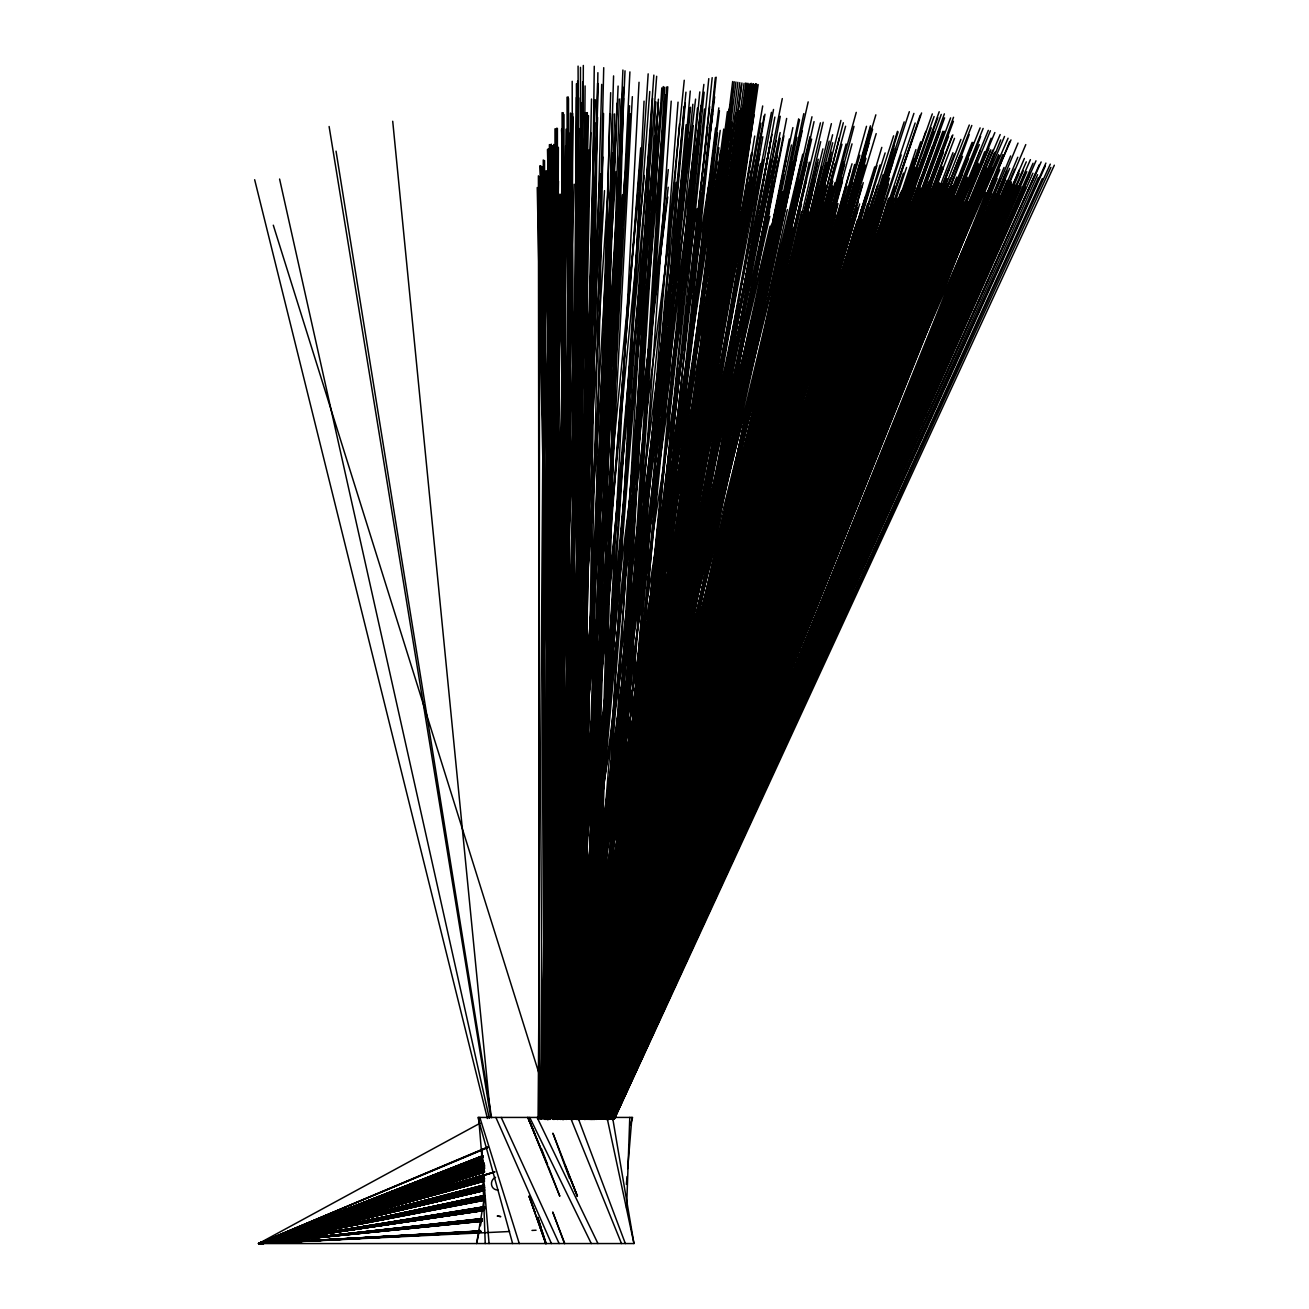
<?xml version="1.0" encoding="UTF-8"?>
<svg xmlns="http://www.w3.org/2000/svg" width="1309" height="1309" viewBox="0 0 1309 1309"><rect width="100%" height="100%" fill="white"/><g stroke="black" fill="none" stroke-linecap="round" stroke-linejoin="round"><path stroke-width="1.5" d="M538.719 1118.868L539.733 176.617M550.925 1118.099L551.253 144.154M555.441 191.899L554.918 1118.982L539.946 188.071M555.736 1118.671L556.587 128.413M557.078 1118.655L557.405 128.38M562.821 112.656L561.676 1119.228L571.837 113.588M586.334 1119.228L587.316 112.623M554.607 1119.015L555.949 192.112M554.296 1118.802L556.554 192.374M575.404 1118.328L577.596 81.142M583.83 1119.228L586.17 112.639M585.336 1119.228L586.956 112.623M540.764 1118.802L545.182 178.04M545.248 1117.542L548.209 160.091M545.395 1117.526L549.633 162.021M546.835 1119.408L550.958 162.463M549.78 1117.935L553.723 144.465M551.269 1118.099L555.131 146.313M554.002 1118.835L557.176 192.668M557.814 192.996L553.707 1118.868L543.464 188.987M562.854 131.342L558.223 1118.59L590.735 132.634M579.838 1118.9L583.323 65.45M580.672 1119.244L585.123 112.689M547.833 1119.49L553.511 163.216M552.234 1117.984L557.618 147.017M553.609 1118.917L558.387 147.442M538.097 1118.851L544.757 176.47M553.118 1118.966L559.892 194.125M570.495 113.049L563.623 1119.146L562.755 112.639M569.464 1117.69L576.893 97.308M552.529 1118.819L560.612 194.55M566.044 129.182L556.963 1118.573L555.9 129.166M568.99 133.207L560.023 1118.573L780.982 227.439M588.477 115.585L563.165 1119.162L572.72 113.408M807.702 217.801L564.392 1119.228L572.867 116.861M568.139 1117.69L576.402 97.471M574.127 1118.279L582.685 81.665M575.633 1118.295L585.107 85.936M578.725 97.88L567.484 1117.722L594.695 100.139M571.738 1117.739L581.883 102.593M580.869 1118.884L594.27 66.268M565.684 145.692L551.645 1118.05L550.205 144.759M597.886 72.682L583.307 1118.884L744.494 118.726M541.451 1118.835L555.867 180.364M547.227 1119.457L562.134 164.901M571.886 130.278L556.063 1118.655L554.983 128.822M540.715 1118.999L556.849 177.746M543.071 1118.933L558.485 181.198M554.231 1118.115L571.706 150.42M544.282 1118.819L562.461 182.262M544.806 1119.424L563.377 162.561M548.373 1119.555L566.028 165.899M549.829 1119.424L567.664 166.652M584.828 1119.162L603.547 113.474M591.521 99.026L569.546 1117.771L837.155 205.578M597.575 83.187L575.126 1118.328L618.11 86.067M603.727 67.692L579.527 1118.9L653.862 75.104M586.645 1119.179L609.749 113.752M573.817 1118.344L597.968 83.629M587.79 1119.179L612.596 113.85M581.523 153.055L556.423 1117.984L759.564 225.05M560.383 1118.655L584.779 136.512M595.17 99.729L568.957 1117.706L568.515 98.404M571.215 1117.706L597.231 105.685M839.364 137.821L588.526 1119.277L614.543 113.916M594.891 122.653L567.566 1119.228L616.277 126.449M601.698 84.398L573.178 1118.311L731.502 122.293M589.034 1117.771L619.272 99.009M592.126 1117.755L621.333 98.617M593.615 1117.739L622.757 98.502M623.526 98.404L594.581 1117.739L910.933 230.171M578.627 1118.311L610.681 92.677M582.456 1118.9L613.577 75.906M544.168 1119.048L574.193 184.225M545.526 1118.95L579.265 185.469M547.882 1117.608L581.523 164.77M562.379 1119.277L597.591 117.434M626.586 1208.076L629.776 1117.428M547.178 1119.08L582.57 186.647M551.269 1117.542L586.268 170.317M551.793 1118.066L589.001 149.897M622.904 70.015L580.378 1118.9L942.071 166.456M579.069 1118.884L625.015 70.833M541.893 1119.146L584.927 183.031M557.536 1118.148L602.762 156.998M569.186 1117.771L617.095 103.133M622.92 87.081L574.536 1118.328L649.771 91.483M553.92 1119.522L600.062 173.704M573.277 1118.344L623.689 87.818M629.907 71.897L578.398 1118.9L901.754 190.574M602.811 1118.9L652.586 98.306M916.905 223.806L593.059 1117.804L644.061 101.169M564.506 1118.737L614.805 143.695M632.345 96.67L578.267 1118.361L783.682 174.048M584.763 1118.9L639.037 82.271M574.815 1117.788L630.087 113.687M594.908 1117.804L652.177 101.775M601.911 1118.917L658.411 99.189M564.572 1119.228L622.135 120.739M549.256 1119.08L604.513 190.639M948.109 238.778L596.053 1117.69L655.907 101.971M555.032 1118.148L612.923 152.973M568.466 1117.788L629.58 105.751M596.708 1117.804L658.394 102.102M596.806 1118.344L661.798 87.916M599.817 1118.393L664.694 87.212M601.027 1118.933L664.759 100.171M558.632 1118.802L621.35 138.41M601.24 1118.377L666.69 86.999M667.77 86.836L602.173 1118.377L699.791 91.925M648.168 73.86L580.132 1118.933L583.798 1117.428M545.575 1119.277L608.292 186.271M600.177 1118.917L671.222 101.137M549.485 1117.673L616.114 171.512M555.867 1117.706L624.72 177.926M622.462 194.779L552.676 1119.326L733.547 219.634M920.881 188.185L578.169 1119.064L656.66 76.282M565.324 1118.9L640.706 147.884M584.207 1118.933L663.27 86.558M599.342 1118.933L678.046 102.135M660.963 103.575L580.934 1118.393L952.952 152.695M562.723 1118.344L639.986 165.376M602.271 1118.933L684.034 106.487M575.109 1117.902L657.036 118.252M597.395 1118.393L679.502 124.011M626.389 1184.432L627.027 1176.546M627.682 1168.659L631.92 1117.428M571.984 1119.375L655.416 135.465M598.54 1118.933L685.261 103.166M570.479 1117.87L657.903 109.694M600.553 1118.442L690.268 91.057M601.387 1118.933L690.497 107.256M573.784 1118.426L665.823 94.87M561.79 1118.933L649.837 142.206M596.691 1118.41L686.112 124.764M564.964 1119.408L659.098 127.922M597.771 1118.95L692.854 104.262M553.314 1117.87L644.323 175.504M600.536 1118.95L697.468 108.123M547.506 1119.555L638.596 192.636M586.203 1118.95L685.949 92.17M596.004 1118.442L693.23 125.615M603.22 1118.475L704.144 92.186M555.229 1117.542L648.364 198.935M556.685 1118.508L652.864 160.974M583.045 1117.428L579.265 1118.9L684.247 80.274M603.547 1118.966L708.791 78.638M606.427 1118.95L712.178 77.656M910.066 274.497L597.002 1119.064L701.019 105.407M607.801 1118.95L715.336 77.542M608.669 1118.982L716.154 77.198M599.718 1118.966L704.487 108.958M595.35 1118.459L700.397 126.433M689.859 108.32L580.967 1118.475L943.527 152.237M564.228 1118.541L668.294 169.597M688.059 125.5L578.185 1118.033L885.129 152.94M598.917 1118.982L711.785 109.809M596.315 1118.982L709.723 106.634M562.216 1118.262L668.195 187.252M943.151 224.968L594.728 1118.655L707.825 127.284M572.933 1119.539L686.112 140.276M575.371 1118.491L695.603 99.108M685.049 157.685L570.544 1119.179L716.727 179.889M598.148 1118.982L719.426 110.692M578.169 1118.982L703.882 84.414M595.628 1118.999L718.837 107.894M597.64 1118.541L717.528 132.88M732.664 81.534L606.705 1118.982L734.218 81.763M715.614 128.167L594.139 1118.508L945.229 217.179M568.024 1117.624L690.187 132.127M713.503 150.617L593.419 1118.066L923.385 223.119M748.846 84.218L606.934 1119.015L735.936 82.009M551.973 1117.788L667.737 196.923M585.81 1118.999L714.665 96.801M746.425 83.776L606.901 1119.015L737.851 82.32M744.085 83.367L606.869 1118.999L739.798 82.631M555.131 1118.377L676.295 182.393M560.35 1118.72L684.705 165.539M700.168 118.072L570.675 1118.066L553.2 145.806M583.159 1118.573L712.701 113.965M596.953 1118.557L724.482 133.469M597.395 1118.999L727.411 111.625M606.836 1118.999L741.908 82.991M592.912 1118.099L720.572 151.19M940.107 215.151L593.631 1118.622L723.73 129.084M728.868 109.285L594.973 1118.999L830.348 215.772M604.005 1119.015L741.516 84.692M754.851 84.48L608.325 1119.015L745.901 82.892M563.246 1119.293L693.917 151.239M752.642 84.071L608.309 1119.015L747.881 83.236M608.276 1118.999L750.172 83.629M751.202 83.301L609.143 1119.031L753.444 83.694M596.299 1118.573L731.878 134.123M735.854 112.607L596.675 1119.015L930.257 250.919M592.421 1118.213L728.115 151.828M606.967 1119.015L751.186 84.66M587.545 1119.031L732.287 101.448M797.868 186.042L593.157 1118.59L732.336 130.049M755.62 84.087L609.209 1119.048L756.7 84.267M755.931 83.809L609.732 1119.031L758.189 84.545M564.244 1118.459L696.633 191.147M578.889 1118.164L720.245 130.409M926.15 244.341L594.45 1118.933L739.749 110.774M576.696 1117.837L718.919 147.77M595.677 1118.655L739.258 134.745M562.837 1118.262L696.993 208.933M591.979 1118.246L735.609 152.417M595.988 1119.031L744.805 113.638M553.494 1118.23L691.643 202.535M579.265 1119.048L733.024 88.57M741.434 131.08L592.552 1118.655L935.346 169.385M572.148 1119.522L717.316 162.349M746.834 135.383L595.071 1118.671L876.621 235.342M916.905 224.264L591.603 1118.41L743.332 153.038M751.759 112.41L593.779 1119.064L879.108 252.752M595.317 1119.064L754.049 114.685M559.172 1118.884L708.398 187.138M592.093 1118.688L750.826 132.127M561.872 1119.195L717.528 172.804M754.72 136.038L594.499 1118.688L948.011 221.385M575.126 1118.704L742.023 108.434M581.311 1118.328L742.956 136.038M591.161 1118.393L751.333 153.693M566.797 1117.624L727.395 156.033M594.564 1118.393L756.357 159.633M594.695 1119.08L764.112 115.846M764.98 114.21L593.239 1119.097L838.938 211.453M569.17 1118.099L737.163 141.912M591.128 1118.05L752.79 177.549M879.419 226.833L591.652 1118.753L761.036 133.273M762.82 136.725L593.959 1118.77L873.937 253.488M587.266 1119.097L762.689 105.964M565.128 1118.671L723.648 212.254M585.205 1118.786L760.938 123.226M759.564 154.347L590.801 1118.426L913.469 164.427M594.073 1118.41L763.409 159.96M759.956 177.844L590.784 1118.197L888.467 184.078M557.847 1118.786L722.486 207.166M578.054 1118.115L752.331 152.466M593.452 1118.786L771.328 137.445M594.09 1119.097L774.863 117.074M588.739 1119.113L773.521 109.465M560.367 1119.26L731.518 192.783M576.467 1117.919L751.415 169.941M590.506 1118.459L768.219 155.067M771.95 134.516L591.308 1118.819L902.228 203.942M593.615 1118.524L770.854 160.336M572.851 1117.657L748.175 184.045M767.499 178.204L590.506 1118.213L893.932 145.61M592.764 1119.13L780.262 116.305M550.713 1119.146L722.437 218.259M780.246 138.214L592.977 1118.868L938.078 199.982M571.346 1119.359L747.93 201.684M576.86 1118.884L771.426 112.329M593.173 1118.541L778.184 160.68M593.533 1119.146L786.66 118.448M777.251 155.82L590.212 1118.59L801.517 204.057M565.832 1117.804L750.81 177.713M590.212 1118.361L774.961 178.515M783.911 135.874L591.014 1118.868L594.973 1117.428M582.161 1118.622L776.041 140.619M558.747 1119.342L739.781 211.813M782.291 98.584L578.414 1119.146L909.035 193.83M567.991 1118.197L760.447 163.527M774.863 158.045L580.64 1118.459L937.669 150.24M789.36 138.983L592.535 1118.9L826.421 217.621M785.678 161.023L592.748 1118.639L925.758 228.241M571.82 1118.377L769.937 146.575M786.513 156.573L589.966 1118.72L796.412 157.391M589.983 1118.377L782.569 178.842M592.339 1119.179L798.67 118.824M799.488 119.921L593.026 1119.179L944.934 186.156M585.516 1118.982L792.878 127.611M780.148 132.585L573.637 1118.72L873.43 196.906M590.752 1118.966L796.903 137.347M793.319 161.383L592.355 1118.753L899.954 207.64M555.114 1117.739L745.312 221.123M926.134 186.287L592.093 1118.95L799.128 139.818M479.552 1229.756L476.607 1243.55L484.297 1198.226L258.691 1243.55L480.027 1123.253M480.403 1225.813L481.237 1221.87M584.027 1118.737L791.47 145.004M586.056 1117.69L780.524 208.671M588.526 1119.195L803.808 113.638M790.325 179.169L589.77 1118.524L798.277 179.529M564.686 1117.968L763.458 197.561M586.972 1119.015L802.172 130.982M801.173 161.76L592.012 1118.77L595.677 1117.428M566.732 1118.328L772.964 183.325M587.397 1117.788L787.347 209.555M811.973 116.779L589.835 1119.244L829.906 204.024M574.046 1118.131L776.532 205.055M577.302 1118.344L783.077 191.621M590.506 1118.557L794.694 204.089M809.518 140.718L591.75 1119.064L931.713 183.849M814.051 121.606L592.552 1119.228L940.647 184.258M557.258 1117.951L757.96 222.775M579.592 1119.228L808.177 101.889M573.522 1117.935L776.482 222.743M588.755 1117.919L794.53 210.536M806.949 158.291L589.639 1118.884L593.73 1117.428M590.572 1119.08L811.645 139.049M591.684 1118.884L809.306 162.169M804.61 186.042L592.797 1118.704L939.895 171.299M563.312 1118.131L769.807 216.329M769.577 210.962L559.303 1118.344L771.525 224.575M589.426 1118.819L806.54 179.906M939.126 182.344L592.044 1119.179L823.165 122.244M565.373 1118.246L779.215 202.061M570.953 1118.704L792.714 168.223M590.015 1118.279L801.533 211.502M582.014 1118.819L806.998 162.054M820.694 141.699L591.455 1119.097L912.537 203.942M596.429 1117.428L592.617 1118.851L811.711 186.107M817.716 162.578L591.39 1118.982L927.067 181.967M558.158 1118.377L770.036 226.212M572.622 1118.835L802.761 154.167M575.551 1118.982L809.944 136.741M589.541 1119.015L818.272 159.273M590.179 1118.704L808.733 204.089M563.59 1118.311L779.935 219.83M581.081 1118.802L806.115 179.562M815.065 180.315L589.345 1118.851L593.173 1117.428M591.308 1118.393L808.586 212.483M592.175 1119.277L831.379 123.651M561.005 1118.459L780.066 212.107M590.49 1119.195L829.17 141.11M592.192 1118.966L818.583 186.107M576.844 1119.179L820.448 122.85M584.878 1119.08L822.919 148.882M846.121 143.974L590.997 1119.277L826.208 162.987M590.032 1118.868L815.703 204.057M591.193 1119.179L832.688 142.763M815.736 213.531L592.584 1118.524L887.862 208.54M583.912 1119.08L821.807 166.374M587.283 1119.244L832.622 134.762M570.004 1118.917L804.021 187.907M589.263 1118.999L823.688 180.691M589.525 1119.162L830.413 160.32M591.913 1119.08L825.554 186.123M561.806 1118.671L786.611 226.653M562.69 1118.819L791.012 213.351M575.796 1118.737L800.813 225.197M579.38 1118.835L812.005 194.845M840.918 120.412L589.655 1119.31L844.534 203.991M586.268 1119.146L831.297 152.22M589.917 1119.015L822.772 204.04M590.784 1119.326L843.323 122.751M591.406 1118.688L820.318 216.852M593.844 1118.655L822.952 214.611M571.575 1119.13L813.936 173.802M578.938 1118.933L811.596 212.451M590.899 1119.211L835.207 163.445M591.668 1119.211L832.589 186.14M562.019 1118.933L792.616 228.797M899.758 210.733L589.246 1119.228L832.819 181.133M594.319 1118.95L832.049 202.83M564.392 1119.162L802.662 214.709M568.875 1119.13L808.7 206.446M844.01 161.531L589.59 1119.293L837.138 204.008M854.008 126.4L591.897 1119.375L904.241 224.952M832.786 218.488L593.811 1119.113L936.54 231.628M595.333 1119.244L838.038 203.599M574.782 1119.31L831.657 158.291M920.456 196.137L590.735 1119.326L844.665 163.936M839.724 186.14L591.439 1119.326L930.192 196.154M807.8 223.986L567.337 1119.31L815.442 227.128M570.429 1119.31L818.501 192.292M870.436 125.828L590.621 1119.424L852.028 143.875M837.924 216.999L596.282 1119.179L935.984 248.481M563.983 1119.359L804.904 230.269M578.103 1119.342L845.598 126.22M582.718 1119.342L835.011 182.671M589.263 1119.293L842.407 181.607M594.99 1119.228L838.856 219.307M596.397 1119.342L844.305 204.449M575.911 1119.408L841.982 144.317M568.99 1119.277L817.487 209.8M582.374 1119.326L834.34 200.244M847.021 186.156L591.243 1119.457L836.058 229.582M630.431 1125.315L632.591 1117.428L477.981 1117.428L512.621 1243.55M566.355 1119.473L818.158 203.86M578.922 1119.391L856.25 112.378M845.401 218.259L597.493 1119.326L850.277 205.268M590.588 1119.44L854.679 164.459M866.509 126.302L591.095 1119.391L925.136 197.986M592.977 1119.408L845.009 211.109M844.959 220.174L596.609 1117.591L940.533 245.797M565.963 1117.624L817.045 218.652M585.139 1119.506L850.523 169.401M581.491 1117.624L835.6 214.627M589.868 1117.591L852.552 182.131M591.635 1119.424L870.485 127.938M587.037 1119.457L859.8 155.28M859.866 162.987L589.786 1119.457L868.931 143.303M591.652 1117.608L854.515 186.189M872.596 129.313L592.143 1119.44L924.759 203.959M597.738 1117.706L851.03 221.057M856.282 206.118L598.884 1117.755L857.084 221.974M599.211 1117.771L853.223 219.634M566.633 1117.837L818.42 231.971M568.27 1117.575L827.501 204.695M574.618 1117.608L841.802 177.811M584.73 1119.522L849.639 186.958M588.837 1119.473L867.229 140.865M593.337 1117.575L851.357 210.814M835.257 232.249L581.507 1117.87L954.506 138.345M590.31 1117.657L852.143 204.008M826.715 219.552L567.484 1117.935L548.667 149.062M828.515 217.883L568.63 1117.755L568.122 96.85M587.07 1117.624L858.72 172.804M588.739 1117.641L865.953 158.373M591.095 1117.591L865.265 165.016M591.75 1117.821L848.641 228.846M599.866 1117.853L862.255 206.986M575.715 1117.673L852.028 163.805M893.982 147.982L591.521 1117.739L861.927 186.173M600.438 1117.951L861.257 221.139M568.106 1117.919L826.552 232.609M590.032 1117.755L863.269 182.671M593.092 1117.853L857.444 210.454M599.866 1118.181L863.236 222.972M600.798 1117.951L868.211 207.902M573.784 1117.886L845.319 196.186M579.658 1119.473L875.852 114.832M590.359 1117.804L859.653 203.975M854.81 228.47L591.701 1117.968L915.924 149.586M577.94 1117.69L865.691 147.541M592.928 1117.984L863.482 210.095M569.071 1118.05L836.844 220.534M568.94 1118.344L833.849 234.016M572.622 1118.148L843.438 213.596M574.913 1117.935L855.481 182.131M584.567 1118.082L858.099 202.224M591.439 1117.853L869.7 186.189M591.537 1117.657L881.808 147.377M883.788 197.921L601.764 1118.23L869.601 222.775M601.665 1118.262L874.265 208.884M876.883 165.654L591.112 1117.706L915.695 211.96M599.489 1118.148L871.729 211.714M600.929 1118.311L869.389 224.003M570.953 1118.131L847.283 206.56M571.346 1118.426L840.165 230.777M578.66 1117.657L876.196 133.616M867.556 203.959L590.441 1117.968L908.839 224.215M860.946 228.061L591.668 1118.115L867.098 227.668M854.826 210.274L570.724 1118.475L843.994 219.928M573.817 1118.197L853.484 199.508M584.616 1118.393L857.526 219.814M590.784 1117.771L880.073 164.95M869.552 209.718L592.781 1118.115L875.59 209.325M876.637 212.303L600.356 1118.426L936.491 276.379M583.241 1118.491L853.566 233.346M601.927 1118.442L875.377 225.05M880.335 209.915L602.565 1118.377L888.582 198.477M571.019 1118.459L843.029 233.1M570.626 1118.377L847.348 221.597M850.13 216.656L572.622 1118.475L865.642 196.465M586.628 1118.164L873.479 188.872M591.406 1117.984L877.717 186.205M592.11 1117.559L897.467 131.325M592.601 1117.575L898.105 131.964M601.273 1118.491L881.726 212.958M577.4 1118.115L874.69 166.914M886.209 210.962L603.433 1118.491L893.556 199.115M572.295 1118.41L857.788 207.624M586.628 1118.475L872.727 206.462M588.085 1118.115L883.084 174.817M591.243 1117.919L890.153 166.423M591.979 1117.788L896.518 149.504M602.14 1118.557L886.471 213.563M589.443 1117.919L890.611 160.483M916.316 224.788L591.472 1118.262L886.062 186.222M591.684 1118.41L873.218 227.242M588.036 1118.279L882.184 192.39M590.294 1117.951L892.656 163.183M592.552 1118.361L881.71 208.949M604.202 1118.819L892.28 212.107M571.64 1118.917L853.01 236.749M572.213 1118.72L858.688 222.808M579.511 1117.837L893.622 135.809M589.23 1118.197L889.531 178.073M602.909 1118.835L891.167 214.218M887.682 227.439L603.825 1118.966L895.749 214.872M571.869 1118.688L862.631 210.733M586.039 1118.9L875.083 220.616M590.719 1118.426L884.131 203.959M603.989 1118.573L898.187 199.721M576.844 1118.475L877.505 185.174M573.031 1118.917L863.236 222.694M914.664 167.192L591.553 1118.328L894.669 186.222M594.81 1118.753L881.726 234.638M605.02 1118.95L902.752 200.342M604.791 1119.13L893.932 228.797M573.129 1119.146L861.944 236.667M576.058 1118.835L875.426 202.568M579.903 1117.657L904.192 121.884M909.33 111.707L581.441 1117.428L934.086 116.517M586.432 1119.342L874.527 238.189M604.447 1118.982L900.199 215.543M573.064 1118.737L870.518 211.224M573.866 1119.326L864.529 236.176M577.596 1118.377L887.895 171.201M605.265 1118.868L907.235 200.981M871.729 219.699L575.207 1119.015L881.808 210.291M577.645 1118.9L581.621 1117.428L913.911 113.408M590.964 1118.573L892.869 203.942M885.669 226.408L591.733 1118.884L891.724 225.933M592.421 1118.606L893.818 208.098M887.011 233.967L594.662 1118.868L946.031 223.414M605.822 1119.097L904.486 214.709M573.473 1119.342L865.936 238.303M573.833 1119.293L871.336 224.264M574.602 1118.671L881.301 197.364M576.909 1118.737L885.768 188.578M587.839 1118.9L890.235 207.117M591.537 1118.164L906.581 167.454M605.118 1119.277L904.634 216.28M574.929 1119.277L874.723 222.121M579.102 1118.197L901.197 154.937M605.887 1118.933L911.571 201.651M574.095 1117.575L868.276 239.678M574.176 1118.966L878.634 211.763M576.14 1118.95L882.021 205.677M915.155 122.997L580.329 1117.706L924.907 197.806M589.017 1118.786L900.559 193.143M591.57 1118.475L905.059 185.093M884.475 252.048L593.762 1119.375L889.515 251.279M891.985 233.247L594.515 1118.982L930.126 243.261M605.805 1119.359L908.97 217.049M581.998 1117.428L920.129 115.388M588.265 1119.064L894.865 208.933M592.257 1117.951L919.131 151.239M606.411 1119.179L915.891 202.355M579.511 1118.001L911.735 140.996M577.154 1118.9L581.245 1117.428L921.585 112.967M589.983 1118.622L908.888 178.973M606.427 1119.44L912.995 217.801M575.551 1118.868L889.4 197.888M594.302 1119.277L896.845 232.511M920.112 203.108L606.967 1119.244L932.81 193.323M575.273 1119.195L886.831 212.32M578.774 1118.606L903.439 173.115M590.817 1118.688L912.389 182.049M591.913 1119.162L917.74 168.861M607.687 1117.591L917.004 218.652M590.163 1118.917L907.971 196.595M914.075 186.254L592.339 1118.982L912.373 206.642M605.445 1119.244L920.538 206.937M607.474 1119.31L924.039 203.86M576.418 1117.788L886.52 226.212M589.606 1117.771L900.117 224.117M894.44 250.51L594.368 1117.69L899.332 249.724M594.188 1119.391L901.656 231.758M576.484 1119.048L897.581 198.444M579.232 1118.393L913.993 159.158M920.734 141.797L579.969 1118.082L932.777 145.872M606.002 1119.457L923.941 207.247M920.832 219.552L608.26 1117.69L933.513 208.327M925.823 131.391L580.852 1117.755L945.573 190.885M932.319 113.899L580.934 1117.428L950.612 117.875M594.073 1119.506L906.319 230.973M607.949 1119.391L927.934 204.695M575.453 1119.179L898.301 201.946M576.353 1119.44L895.421 212.958M576.418 83.727L576.647 1118.279L886.258 241.69M577.613 1118.017L897.058 212.254M577.793 1119.506L898.498 207.787M590.114 1117.968L904.748 225.884M590.621 1117.608L911.031 210.144M606.623 1119.49L927.426 207.64M608.685 1118.001L924.498 220.534M576.598 1118.393L887.06 242.312M578.889 1118.835L912.308 176.633M931.288 127.824L580.182 1117.788L939.338 129.509M590.752 1117.968L907.513 222.055M607.867 1117.591L930.568 207.984M607.556 1119.277L936.082 193.601M608.374 1119.473L931.664 205.595M577.449 1118.066L894.554 226.801M922.174 159.813L579.756 1118.524L578.807 128.38M939.207 111.756L580.46 1117.428L944.378 113.867M581.621 1117.428L937.849 117.63M910.589 224.412L592.846 1117.69L937.555 197.103M591.995 1118.524L931.599 167.601M592.388 1119.342L918.591 206.053M904.077 248.906L594.302 1118.164L951.512 203.353M576.271 1119.326L904.126 201.962M909.395 188.201L576.794 1118.95L580.689 1117.428L953.541 117.286M577.416 1119.244L906.155 199.066M902.654 210.471L578.414 1117.821L915.547 201.995M580.672 1117.821L933.922 131.849M912.209 223.757L591.226 1118.148L913.518 223.315M608.047 1119.31L939.437 193.961M609.389 1117.821L935.199 206.56M577.547 1118.23L897.516 228.339M580.689 1117.428L941.253 114.423M608.8 1117.837L936.295 208.687M578.169 1117.771L904.634 213.727M577.04 1119.473L909.853 201.979M577.482 1119.064L915.187 188.201M920.996 177.37L579.543 1118.999L946.996 178.629M591.39 1117.788L919.851 210.127M592.208 1118.606L936.164 169.483M915.466 229.337L594.335 1118.279L935.428 224.346M597.608 1118.262L908.626 257.448M608.472 1119.326L942.447 194.288M609.225 1117.87L938.864 209.064M942.595 191.392L580.427 1117.722L939.977 131.882M581.245 1117.428L944.591 117.843M592.502 1119.44L924.956 205.415M608.816 1119.506L945.278 194.599M610.796 1117.428L969.184 134.565M578.365 1119.457L915.384 199.835M944.198 131.293L580.182 1118.311L943.314 148.899M917.822 225.737L591.815 1118.361L918.869 227.651M919.703 228.453L594.466 1118.066L949.45 203.746M913.387 247.205L594.368 1118.41L931.877 225.508M597.084 1118.966L912.586 256.417M609.618 1117.902L941.269 209.456M609.879 1117.608L947.929 194.943M918.705 194.746L580.034 1117.591L939.322 191.883M580.427 1117.837L942.889 131.293M579.92 1118.688L931.664 163.445M609.961 1117.951L943.462 209.882M579.069 1118.442L907.922 228.404M579.625 1118.115L914.173 211.714M592.208 1118.033L926.788 210.716M592.437 1118.164L927.263 210.225M923.941 227.537L594.417 1118.164L927.999 226.555M597.28 1118.459L916.627 255.386M610.19 1117.641L950.367 195.286M610.174 1118.164L945.245 210.274M579.282 1118.23L915.056 214.758M592.453 1118.704L931.599 204.646M594.401 1118.524L917.691 246.288M952.657 195.679L610.419 1118.213L963.784 201.815M610.583 1118.246L948.027 211.224M579.216 1117.706L921.012 201.995M578.774 1119.195L926.543 188.201M579.789 1119.211L929.423 180.822M580.492 1118.328L942.055 148.866M580.132 1118.819L937.162 164.59M578.054 1118.9L582.227 1117.428L953.427 121.262M597.035 1118.77L920.292 254.306M954.719 196.072L610.763 1118.131L984.695 151.729M579.756 1118.197L918.607 214.48M581.18 1117.886L948.583 136.316M592.993 1118.344L932.793 212.222M593.73 1117.771L936.05 206.577M922.011 245.339L594.384 1118.835L946.407 218.243M596.953 1119.179L914.157 273.434M956.388 196.465L610.861 1117.87L980.637 136.447M580.018 1117.919L925.839 200.866M580.951 1117.902L952.118 135.874M945.393 186.173L592.732 1119.293L947.814 183.702M923.794 253.21L596.871 1118.868L600.553 1117.428M611.09 1117.951L958.924 197.364M579.871 1117.853L926.396 201.995M579.347 1119.31L931.975 188.185M580.051 1119.391L934.97 181.967M952.87 134.909L580.738 1117.886L931.419 199.132M593.272 1118.393L936.54 214.709M596.871 1119.277L917.887 272.305M611.172 1117.837L959.595 197.888M584.534 1117.428L580.738 1118.9L943.331 167.928M596.724 1118.95L927.148 252.081M580.476 1118.017L931.681 202.011M593.19 1119.424L949.663 188.087M597.444 1117.706L921.454 271.176M610.779 1117.919L980.523 149.766M578.709 1119.44L935.722 192.325M579.871 1119.424L937.342 188.169M939.895 183.849L581.081 1117.608L942.627 188.169M593.893 1117.968L946.391 199.541M593.795 1118.115L952.674 185.665M938.684 223.037L594.237 1118.639L941.498 221.499M581.196 1117.624L941.416 184.258M580.738 1118.59L929.668 216.689M581.081 1118.459L954.359 154.069M581.785 1117.951L960.904 139.409M594.744 1118.59L939.829 226.293M596.429 1119.113L933.235 249.724M991.126 138.214L611.696 1117.428L607.851 1118.802M580.934 1118.982L948.78 169.908M611.058 1118.148L967.138 201.881M611.794 1118.164L967.416 201.979M1010.99 139.899L582.538 1117.428L969.298 125.01M611.336 1118.148L968.398 201.881M969.413 201.881L611.941 1118.164L970.165 201.897M946.342 186.156L581.507 1117.755L947.732 188.201M581.311 1118.23L940.615 202.83M581.425 1118.524L959.873 156.049M582.227 1117.428L971.802 125.468M596.037 1119.457L938.357 247.172M931.075 267.576L597.248 1117.984L933.906 266.316M989.964 151.206L611.27 1117.968L994.235 153.218M610.943 1119.064L979.983 179.251M611.974 1118.311L970.82 201.93M580.034 1119.097L950.547 178.155M611.778 1117.755L977.708 188.3M612.072 1117.755L978.298 188.185M979.23 188.316L612.007 1117.771L978.036 191.392M581.229 1117.771L948.011 190.296M580.394 1119.162L953.786 177.648M962.508 156.442L581.245 1119.179L973.569 142.566M949.745 221.156L594.924 1118.835L598.835 1117.428M944.705 235.375L594.842 1119.424L944.934 235.833M595.251 1119.048L950.858 223.414M596.462 1117.673L942.349 244.358M943.756 242.803L596.282 1117.706L949.5 238.254M600.602 1118.066L933.792 277.737M980.343 188.3L612.268 1117.755L981.21 188.267M581.818 1117.87L951.234 188.087M580.771 1119.146L956.715 177.108M596.07 1117.722L944.558 241.085M597.117 1118.148L936.344 264.974M611.172 1118.573L990.553 165.507M1000.731 139.899L612.105 1117.428L608.243 1118.802M981.93 188.234L612.383 1117.886L982.225 188.234M582.047 1118.001L972.145 142.337M597.199 1117.624L944.836 247.81M611.434 1119.195L986.986 180.233M992.189 168.337L611.516 1118.606L1002.841 154.609M611.483 1119.162L988.786 177.648M581.049 1119.195L959.121 176.502M980.114 127.889L581.458 1119.26L962.082 175.046M581.736 1118.655L968.562 158.438M596.299 1117.935L949.09 241.069M596.953 1117.886L946.685 246.321M948.976 242.999L596.773 1117.919L952.559 240.709M600.062 1118.459L939.175 275.021M599.833 1118.524L941.449 273.614M612.694 1117.902L986.07 192.325M582.407 1117.428L983.141 128.429M581.818 1118.639L971.72 159.976M599.587 1118.573L943.494 272.19M611.827 1119.277L993.302 178.155M611.859 1119.326L993.171 181.166M612.907 1118.05L989.162 192.783M578.087 66.105L581.981 1118.884L979.312 144.579M597.313 1118.148L954.523 242.918M599.342 1118.639L945.294 270.718M487.57 1147.126L258.691 1243.55L633.965 1243.55L612.563 1117.428L1009.681 141.519M999.831 169.646L611.957 1118.704L1004.052 167.454M580.689 1119.326L965.567 181.149M966.942 177.042L581.54 1119.31L967.596 178.204M597.771 1118.164L955.635 244.93M599.08 1118.688L946.832 269.212M598.818 1118.72L948.076 267.641M612.137 1119.293L997.114 178.629M1026.289 161.825L613.283 1118.181L991.715 193.176M580.967 1119.375L966.762 180.233M581.229 1119.326L967.466 179.251M988.328 130.36L582.62 1117.428L578.594 1118.9M978.788 164.427L581.834 1118.786L976.432 161.907M597.886 1118.802L949.598 262.569M598.213 1118.786L949.5 264.336M949.025 266.038L598.54 1118.753L602.369 1117.428M612.252 1119.375L998.636 182.049M612.383 1119.408L1000.354 179.104M1004.527 136.447L582.26 1118.164L990.422 130.704M581.916 1118.737L978.101 163.232M612.219 1118.099L1010.63 155.951M1030.412 159.649L613.316 1118.213L995.56 193.945M581.278 1118.753L976.923 167.454M1018.026 143.074L612.874 1117.428L608.832 1118.802M612.612 1119.424L1006.85 170.89M613.332 1118.262L996.918 194.321M613.332 1118.279L997.949 194.681M995.429 151.729L582.325 1118.148L988.115 148.195M994.856 132.553L582.669 1117.428L1008.077 138.214M612.432 1118.786L1009.664 168.386M613.348 1117.608L1003.512 182.884M612.792 1119.44L1005.296 179.955M613.136 1118.23L999.176 195.695M992.729 150.142L582.341 1118.148L988.982 148.408M612.923 1119.457L1007.161 180.364M582.26 1118.115L990.815 149.766M612.628 1118.115L1017.797 157.227M1011.742 184.454L613.888 1117.771L1008.666 180.773M613.659 1117.641L1007.865 183.669M612.776 1118.835L1014.688 169.237M1011.513 182.278L613.856 1117.739L1025.781 144.595M613.872 1117.722L1010.728 181.558M999.421 155.951L582.014 1118.181L1000.174 134.565M581.752 1118.9L987.264 168.337M613.07 1118.9L1019.171 170.072M612.988 1118.164L1024.374 158.454M613.103 1118.933L1019.155 173.246M614.101 1117.804L1015.195 185.224M582.145 1118.197L998.636 154.609M1023.213 170.89L613.348 1118.917L1024.571 174.375M614.281 1117.853L1018.271 185.96M1026.812 171.675L613.561 1118.999L1029.578 175.471M614.428 1117.886L1020.987 186.68M1033.03 163.265L613.61 1118.213L1035.992 160.811M613.774 1119.031L1030.036 172.444M614.543 1118.033L1025.372 188.054M1032.899 173.213L613.937 1119.048L1035.37 173.917M613.905 1118.262L1039.346 164.672M613.905 1118.279L1041.146 161.956M1042.291 178.629L614.297 1119.211L1037.595 174.67M614.134 1119.13L1038.397 177.582M1045.907 163.069L614.166 1118.295L1045.302 166.03M1050.293 164.132L614.396 1118.311L1050.882 167.388M614.592 1118.361L1054.334 165.212M495.522 1177.298C489.173 1180.342 490.515 1190.045 497.927 1190.028M509.545 1231.507L258.691 1243.55L488.306 1147.093M481.45 1156.24L258.691 1243.55L480.37 1232.244L258.691 1243.55L487.259 1147.829M482.596 1156.011L258.691 1243.55L480.665 1232.096L258.691 1243.55L482.203 1156.011M480.648 1231.867L258.691 1243.55L482.841 1156.011M480.19 1231.867L258.691 1243.55L483.266 1156.011M480.468 1231.785L258.691 1243.55L481.679 1156.747M480.665 1231.622L258.691 1243.55L482.514 1156.518M480.534 1231.54L258.691 1243.55L483.037 1156.518M480.616 1231.442L258.691 1243.55L481.647 1157.254M480.436 1231.36L258.691 1243.55L482.645 1157.025M581.327 1118.884L585.123 1117.428M480.648 1231.18L258.691 1243.55L483.266 1157.025M582.227 1118.884L586.023 1117.428M480.73 1231.098L258.691 1243.55L482.906 1157.516M583.618 1118.884L587.414 1117.428M480.37 1231.098L258.691 1243.55L481.777 1158.252M584.73 1118.884L588.543 1117.428M480.305 1230.918L258.691 1243.55L483.054 1158.023M585.728 1118.868L589.525 1117.428M482.023 1221.313L258.691 1243.55L481.728 1158.743M586.579 1118.868L590.392 1117.428M481.467 1159.218L258.691 1243.55L481.761 1221.166L258.691 1243.55L482.268 1158.743M587.348 1118.868L591.177 1117.428M588.085 1118.868L591.897 1117.428M480.108 1221.084L258.691 1243.55L481.908 1159.218M588.739 1118.868L592.552 1117.428M480.468 1220.79L258.691 1243.55L482.317 1159.218M481.99 1220.577L258.691 1243.55L482.497 1159.218M481.499 1220.577L258.691 1243.55L481.794 1159.709M590.49 1118.851L594.302 1117.428M482.039 1220.43L258.691 1243.55L482.236 1159.709M481.908 1220.266L258.691 1243.55L482.71 1159.709M481.221 1220.266L258.691 1243.55L481.941 1160.183M481.843 1220.119L258.691 1243.55L482.448 1160.183M593.386 1118.851L597.199 1117.428M482.268 1160.641L258.691 1243.55L481.548 1219.955L258.691 1243.55L482.988 1160.183M594.171 1118.851L598 1117.428M482.023 1219.792L258.691 1243.55L482.825 1160.641M595.857 1118.835L599.686 1117.428M481.172 1219.792L258.691 1243.55L482.154 1161.116M482.056 1219.628L258.691 1243.55L482.726 1161.116M597.624 1118.835L601.453 1117.428M481.908 1219.464L258.691 1243.55L481.417 1161.819M480.288 1219.513L258.691 1243.55L482.694 1161.574M599.473 1118.819L603.302 1117.428M481.385 1219.301L258.691 1243.55L483.316 1161.574M600.422 1118.819L604.267 1117.428M481.728 1219.121L258.691 1243.55L482.71 1162.016M601.404 1118.819L605.233 1117.428M480.959 1219.121L258.691 1243.55L481.434 1162.719M602.402 1118.819L606.231 1117.428M482.039 1218.957L258.691 1243.55L482.776 1162.474M603.433 1118.802L607.261 1117.428M482.039 1218.777L258.691 1243.55L481.516 1163.161M604.447 1118.802L608.292 1117.428M481.287 1218.777L258.691 1243.55L482.89 1162.916M609.356 1117.428L605.527 1118.802L609.667 1117.428M482.023 1218.597L258.691 1243.55L483.086 1162.916M482.645 1210.743L258.691 1243.55L483.479 1162.916M606.132 1118.802L610.289 1117.428M483.168 1210.53L258.691 1243.55L483.872 1162.916M606.738 1118.802L610.894 1117.428M482.972 1210.53L258.691 1243.55L483.021 1163.357M607.36 1118.802L611.499 1117.428M482.514 1210.53L258.691 1243.55L483.217 1163.357M483.168 1210.318L258.691 1243.55L483.414 1163.357M482.023 1210.318L258.691 1243.55L483.676 1163.357M608.39 1118.802L612.497 1117.428M484.461 1209.598L258.691 1243.55L483.97 1163.357M483.921 1209.598L258.691 1243.55L484.15 1163.357M609.372 1118.802L613.561 1117.428M482.808 1209.68L258.691 1243.55L483.381 1163.783M609.994 1118.786L613.97 1117.428M484.314 1209.369L258.691 1243.55L483.512 1163.783M614.183 1117.428L610.321 1118.786L614.69 1117.428M482.792 1209.467L258.691 1243.55L483.839 1163.783M484.346 1209.156L258.691 1243.55L484.314 1164.814M483.905 1209.156L258.691 1243.55L484.477 1164.814M484.559 1208.927L258.691 1243.55L483.692 1165.288M483.806 1208.927L258.691 1243.55L484.019 1165.288M484.625 1208.698L258.691 1243.55L484.51 1165.288M484.33 1208.698L258.691 1243.55L483.528 1165.763M484.608 1208.469L258.691 1243.55L484.068 1165.763M484.052 1208.469L258.691 1243.55L484.592 1165.763M484.69 1208.24L258.691 1243.55L483.659 1166.237M484.052 1208.24L258.691 1243.55L484.281 1166.237M484.674 1207.994L258.691 1243.55L483.872 1166.695M484.019 1207.994L258.691 1243.55L484.625 1166.695M483.577 1207.994L258.691 1243.55L483.332 1167.35M484.477 1207.749L258.691 1243.55L484.477 1167.153M483.43 1207.765L258.691 1243.55L483.037 1167.792M484.314 1207.52L258.691 1243.55L483.479 1167.792M483.446 1207.52L258.691 1243.55L484.477 1167.595M484.363 1207.274L258.691 1243.55L482.906 1168.25M484.608 1207.013L258.691 1243.55L483.561 1168.25M484.346 1207.013L258.691 1243.55L484.575 1168.037M484.625 1206.767L258.691 1243.55L483.07 1168.692M484.314 1206.767L258.691 1243.55L483.528 1168.692M485.279 1200.091L258.691 1243.55L484.625 1168.479M484.837 1200.091L258.691 1243.55L483.185 1169.117M485.066 1199.829L258.691 1243.55L483.692 1169.117M485.394 1199.568L258.691 1243.55L482.906 1169.559M484.494 1199.289L258.691 1243.55L483.446 1169.559M485.312 1199.011L258.691 1243.55L484.003 1169.559M484.755 1199.011L258.691 1243.55L483.283 1169.984M484.199 1199.011L258.691 1243.55L483.855 1169.984M485.099 1198.733L258.691 1243.55L483.168 1170.393M484.575 1198.733L258.691 1243.55L483.774 1170.393M484.085 1198.733L258.691 1243.55L484.379 1170.393M485.034 1198.455L258.691 1243.55L483.741 1170.819M484.575 1198.455L258.691 1243.55L484.379 1170.819M484.134 1198.455L258.691 1243.55L483.757 1171.228M483.136 1198.569L258.691 1243.55L484.363 1171.637M483.97 1198.16L258.691 1243.55L484.575 1171.637M483.07 1198.275L258.691 1243.55L483.545 1172.03M484.477 1197.866L258.691 1243.55L483.741 1172.03M483.152 1197.98L258.691 1243.55L484.117 1172.03M484.625 1197.571L258.691 1243.55L484.575 1172.03M484.265 1197.571L258.691 1243.55L482.939 1172.651M483.839 1197.571L258.691 1243.55L482.923 1175.138M482.776 1197.686L258.691 1243.55L483.283 1175.138M484.101 1197.277L258.691 1243.55L483.528 1175.138M484.674 1196.966L258.691 1243.55L494.377 1171.915M484.035 1196.966L258.691 1243.55L495.015 1171.866M483.594 1196.966L258.691 1243.55L493.788 1172.422M484.477 1196.671L258.691 1243.55L483.725 1175.564M483.888 1196.671L258.691 1243.55L482.726 1175.989M483.463 1196.671L258.691 1243.55L483.266 1175.973M484.346 1196.361L258.691 1243.55L483.823 1175.989M483.545 1196.361L258.691 1243.55L482.841 1176.398M484.494 1196.05L258.691 1243.55L483.479 1176.398M484.101 1196.05L258.691 1243.55L483.021 1176.807M483.806 1196.05L258.691 1243.55L483.741 1176.807M484.657 1195.722L258.691 1243.55L482.956 1177.216M484.297 1195.722L258.691 1243.55L483.479 1177.216M483.823 1195.722L258.691 1243.55L483.921 1177.216M483.561 1195.722L258.691 1243.55L484.314 1177.216M483.266 1195.722L258.691 1243.55L483.283 1177.625M484.15 1177.625L258.691 1243.55L482.808 1190.846L258.691 1243.55L483.872 1177.625M484.657 1190.372L258.691 1243.55L483.136 1178.018M483.561 1190.535L258.691 1243.55L483.528 1178.018M483.07 1190.535L258.691 1243.55L483.937 1178.018M483.397 1190.208L258.691 1243.55L484.363 1178.018M484.592 1189.406L258.691 1243.55L483.463 1178.411M483.365 1189.57L258.691 1243.55L483.937 1178.411M482.776 1189.57L258.691 1243.55L484.428 1178.411M484.183 1189.079L258.691 1243.55L483.577 1178.804M483.005 1189.243L258.691 1243.55L484.101 1178.804M484.445 1188.752L258.691 1243.55L484.641 1178.804M483.921 1188.752L258.691 1243.55L483.839 1179.18M482.808 1188.899L258.691 1243.55L484.412 1179.18M484.281 1188.425L258.691 1243.55L483.659 1179.556M483.806 1188.425L258.691 1243.55L484.248 1179.556M482.743 1188.572L258.691 1243.55L482.89 1180.113M484.281 1188.081L258.691 1243.55L484.15 1179.933M483.855 1188.081L258.691 1243.55L482.808 1180.489M484.445 1187.738L258.691 1243.55L484.166 1180.669M483.741 1187.738L258.691 1243.55L482.792 1181.209L258.691 1243.55L484.085 1187.738M484.625 1187.378L258.691 1243.55L483.332 1181.209M484.15 1187.378L258.691 1243.55L484.412 1181.029M483.855 1187.378L258.691 1243.55L484.592 1181.029M483.512 1187.378L258.691 1243.55L483.037 1185.201M484.526 1187.034L258.691 1243.55L483.643 1185.201M484.052 1187.034L258.691 1243.55L484.117 1185.201M483.496 1187.034L258.691 1243.55L484.363 1185.201M484.232 1186.674L258.691 1243.55L483.234 1185.578M483.316 1186.674L258.691 1243.55L483.708 1185.578M484.101 1186.314L258.691 1243.55L484.445 1185.578M484.543 1185.938L258.691 1243.55L483.561 1185.938M258.691 1243.55L483.97 1185.938M531.978 1230.427L536.068 1230.231M529.703 1117.428L591.292 1243.55M537.099 1117.428L597.951 1243.55M501.216 1117.428L559.123 1243.55M495.882 1117.428L551.433 1243.55M547.358 1164.715L527.887 1117.428L559.81 1196.246L548.275 1166.466M534.596 1133.185L527.903 1117.428L541.042 1148.958M570.38 1117.428L621.497 1243.55M564.932 1164.715L577.4 1196.246L552.905 1133.185L569.644 1178.738M571.068 1180.489L577.367 1196.246M564.784 1243.55L552.709 1212.019L564.474 1243.55M541.615 1148.958L547.604 1164.715M577.858 1117.428L625.342 1243.55M529.065 1196.246L545.804 1243.55L529.098 1196.246L534.825 1212.019M540.388 1227.777L545.788 1243.55M273.303 225.197L553.167 1118.688M479.814 1117.428L519.28 1243.55M254.666 179.726L487.423 1118.524M279.586 179.038L489.288 1118.246M607.016 1117.428L633.965 1243.55M329.115 126.515L490.744 1117.428L392.716 121.262M336.037 151.157L491.611 1117.706M478.636 1117.428L489.075 1243.55M481.892 1148.958L485.23 1243.55M540.077 165.687L563.426 1119.539M547.473 149.422L570.119 1118.017M540.388 165.834L562.788 1119.555M547.98 149.275L569.137 1118.001M540.944 166.03L561.741 1117.526M537.23 187.514L556.358 1118.95M544.119 171.25L563.165 1119.473M542.171 166.75L560.317 1119.424M538.326 187.907L555.998 1118.999L553.494 193.716M553.674 145.724L571.313 1118.05M552.578 145.904L569.546 1118.066M551.236 146.313L567.877 1118.099M545.051 171.021L562.199 1119.457M577.007 1118.606L561.708 129.607L578.005 1118.606L575.764 128.397M561.659 129.509L575.502 1118.59M549.829 148.473L564.49 1118.115M546.442 170.743L560.743 1119.424M561.692 129.231L572.328 1118.573M549.616 194.239L557.618 1119.015M548.635 169.875L557.65 1119.539M550.811 193.716L557.503 1118.819M551.596 194.321L556.914 1119.015L551.007 193.879M571.869 128.462L576.238 1118.671M552.103 194.73L556.407 1118.835M572.197 81.273L574.389 1118.328M567.042 97.161L569.873 1117.69M552.889 193.339L556.129 1118.917M580.476 67.381L580.689 1118.9M577.564 128.397L579.167 1118.671M563.983 114.521L564.621 1119.228M562.085 112.623L563.099 1119.162M556.489 129.362L558.321 1118.59M556.767 128.413L557.781 1118.671M554.754 194.583L555.212 1118.819M554.1 194.125L555.523 1119.015M551.204 145.168L552.414 1118.001M549.404 144.595L550.205 1117.951M544.528 160.5L545.428 1119.424M543.268 159.96L543.922 1117.526M538.408 175.815L539.406 1119.015M498.124 1216.061L497.24 1216.061L500.774 1216.634L498.124 1216.061M546.098 1243.55L541.566 1229.544L546.098 1243.55M541.075 1227.777L537.721 1217.272L541.059 1227.777"/></g></svg>
